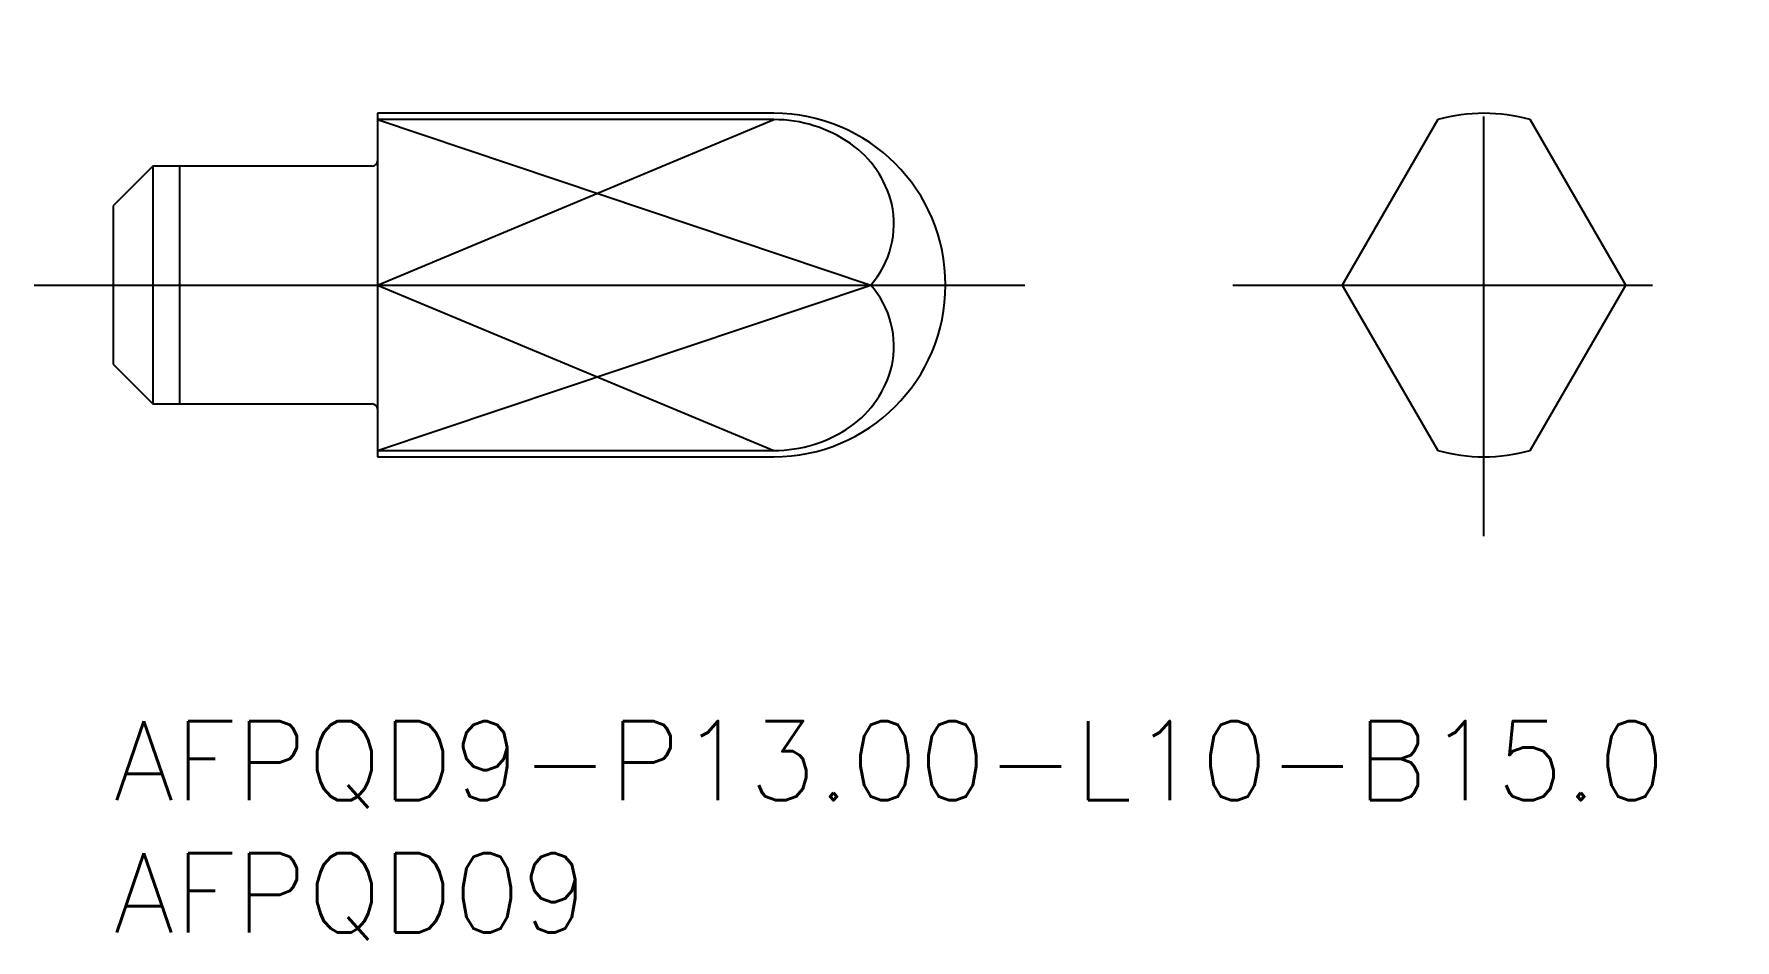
# Model space of a CAD drawing. Extents: x -3 to 61.4, y -8.3 to 26.
import ezdxf

# ---------------------------------------------------------------- set-up
doc = ezdxf.new("R2010")
doc.units = 0
doc.header["$LTSCALE"] = 0.5
doc.linetypes.add('CENTER', pattern=[50.8, 31.75, -6.35, 6.35, -6.35])
for name, color, linetype in [('MSM_CENTER', 1, 'CENTER'), ('MSM_CONTINUOUS', 7, 'CONTINUOUS'), ('MSM_NARROW', 5, 'CONTINUOUS'), ('MSM_PART_NUMBER', 7, 'CONTINUOUS')]:
    doc.layers.add(name, color=color, linetype=linetype)
doc.styles.get("Standard").update_dxf_attribs({"font": 'txt.shx', "height": 1, "bigfont": 'bigfont.shx'})

# ---------------------------------------------------------------- blocks, each defined once
blk = doc.blocks.new('*U13')
at = {"layer": 'MSM_PART_NUMBER'}
blk.add_text('AFPQD9-P13.00-L10-B15.0', height=3, dxfattribs=at).set_placement((0, -3))
blk = doc.blocks.new('*U14')
at = {"layer": 'MSM_PART_NUMBER'}
blk.add_text('AFPQD09', height=3, dxfattribs=at).set_placement((0, -8))

msp = doc.modelspace()

# ---------------------------------------------------------------- linework, layer by layer
at = {"layer": 'MSM_CENTER'}
for p, q in [((51.879, 7), (51.879, 26)), ((-3, 16.5), (34.5, 16.5)), ((42.379, 16.5), (61.379, 16.5))]:
    msp.add_line(p, q, dxfattribs=at)
at = {"layer": 'MSM_CONTINUOUS'}
for p, q in [((25, 23), (10, 23)), ((10, 23), (10, 10)), ((25, 22.76), (10, 22.76)), ((50.129, 22.76), (46.515, 16.5)), ((57.244, 16.5), (53.629, 22.76)), ((1.5, 21), (0, 19.5)), ((9.8, 21), (1.5, 21)), ((1.5, 21), (1.5, 12)), ((0, 19.5), (0, 13.5)), ((10, 16.5), (28.671, 16.5)), ((46.515, 16.5), (50.129, 10.24)), ((53.629, 10.24), (57.244, 16.5)), ((0, 13.5), (1.5, 12)), ((1.5, 12), (9.8, 12)), ((10, 10.24), (25, 10.24)), ((10, 10), (25, 10))]:
    msp.add_line(p, q, dxfattribs=at)
for centre, radius, start, end in [((25, 16.5), 6.5, 270, 90), ((25.02, 17.724), 5.036, 55.09576, 90.22269), ((51.879, 16.5), 6.5, 74.3815, 105.6185), ((25.679, 18.657), 3.893, 13.6407, 55.19561), ((9.8, 21.2), 0.2, 270, 0), ((26.032, 18.819), 3.513, 318.69399, 12.4387), ((26.032, 14.181), 3.513, 347.5613, 41.30601), ((25.679, 14.343), 3.893, 304.80439, 346.3593), ((9.8, 11.8), 0.2, 0, 90), ((25.02, 15.276), 5.036, 269.77731, 304.90424), ((51.879, 16.5), 6.5, 254.3815, 285.6185)]:
    msp.add_arc(centre, radius, start, end, dxfattribs=at)
at = {"layer": 'MSM_NARROW'}
for p, q in [((10, 22.76), (28.671, 16.5)), ((10, 16.5), (25, 22.76)), ((2.5, 21), (2.5, 12)), ((10, 10.24), (28.671, 16.5)), ((10, 16.5), (25, 10.24))]:
    msp.add_line(p, q, dxfattribs=at)

# ---------------------------------------------------------------- block references
at = {"layer": 'MSM_CONTINUOUS'}
for name in ['*U13', '*U14']:
    msp.add_blockref(name, (0, 0), dxfattribs=at)

doc.saveas('drawing.dxf')
